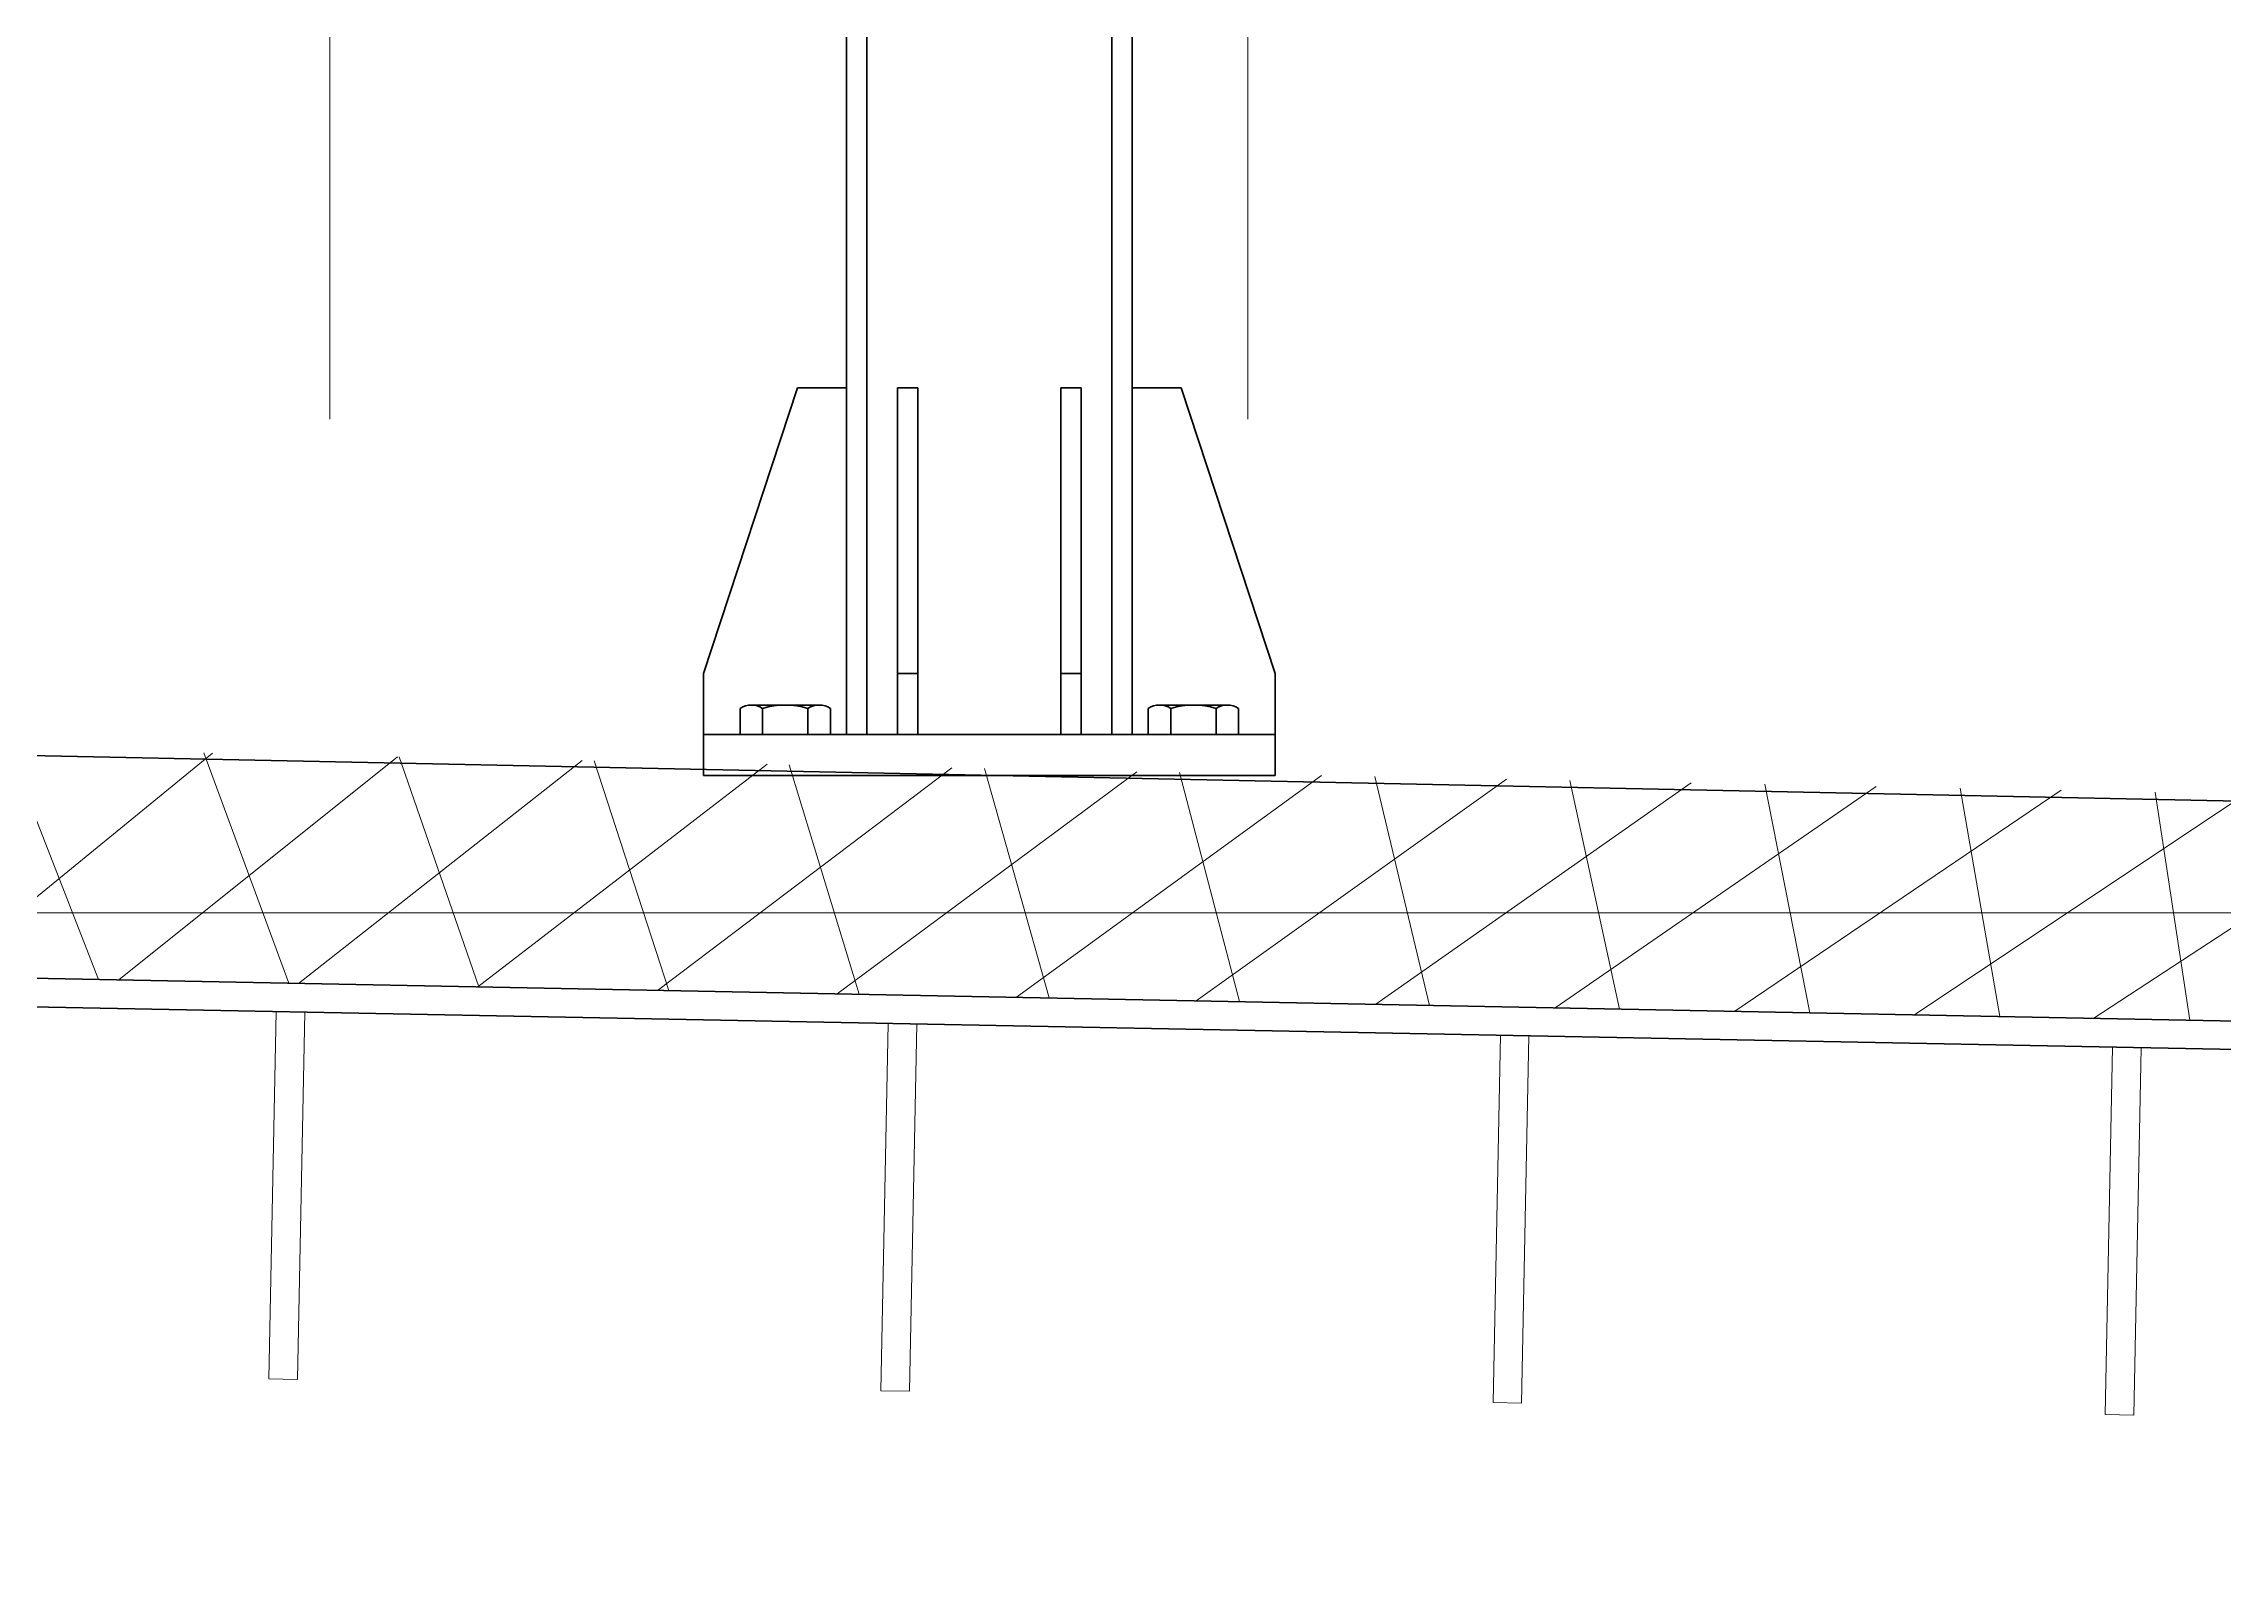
# Model space of a CAD drawing. Header units: millimetres. Extents: x 1864 to 10174863, y -4887456 to 5366151.
# Drawn here: x 9305500 to 9306569, y 337218 to 337970 of the extents above; entities that cross this region are included whole.
import ezdxf

# ---------------------------------------------------------------- set-up
doc = ezdxf.new("R2010")
doc.units = ezdxf.units.MM
for name, color, linetype, lineweight in [('S-BALK', 150, 'Continuous', 40), ('S-BALK-PROR', 133, 'Continuous', 20), ('S-DRGO', 21, 'Continuous', 20), ('S-MOGR', 121, 'Continuous', 40), ('S-SECT-PATT', 105, 'Continuous', 15), ('T-DIMS', 3, 'Continuous', 30)]:
    doc.layers.add(name, color=color, linetype=linetype, lineweight=lineweight)
doc.styles.add('TM', font='mipgost.shx', dxfattribs={"width": 0.9, "oblique": 10})
doc.dimstyles.new('TM', dxfattribs={"dimscale": 0, "dimtxt": 3, "dimasz": 1.25, "dimexe": 0.9, "dimexo": 1, "dimgap": 1, "dimtad": 1, "dimdec": 0, "dimdsep": 46, "dimtxsty": 'TM', "dimblk1": 'OBLIQUE', "dimblk2": 'OBLIQUE', "dimsah": 1, "dimcen": 3, "dimdle": 0.9, "dimclrt": 7, "dimadec": 0, "dimazin": 0, "dimtfac": 1, "dimtdec": 0, "dimtmove": 1, "dimatfit": 2, "dimldrblk": 'NONE', "dimfxl": 1, "dimtfill": 1, "dimtolj": 1, "dimlwd": 15, "dimlwe": 15, "dimarcsym": 0})

# ---------------------------------------------------------------- blocks, each defined once
blk = doc.blocks.new('_OBLIQUE')
at = {"color": 0, "linetype": 'ByBlock', "lineweight": -2}
blk.add_line((0.5000000000000001, 0.4999999999999999), (-0.5000000000000001, -0.4999999999999999), dxfattribs=at)
blk = doc.blocks.new('*D674')
at = {"layer": 'Defpoints', "color": 0, "transparency": 16777216}
for p in [(9307200.047488198, 342205.8760266896), (9307200.047488198, 337585.7049742337), (9293440.047488198, 337495.7049742337)]:
    blk.add_point(p, dxfattribs=at)
at = {"layer": 'T-DIMS', "color": 0, "lineweight": 15, "transparency": 16777216}
for p, q in [((9293440.047488198, 337695.7049742337), (9293440.047488198, 342385.8760266896)), ((9307200.047488198, 337785.7049742337), (9307200.047488198, 342385.8760266896))]:
    blk.add_line(p, q, dxfattribs=at)
at = {"layer": 'T-DIMS', "color": 0, "linetype": 'Continuous', "lineweight": 15, "transparency": 16777216}
blk.add_line((9293260.047488198, 342205.8760266896), (9307380.047488198, 342205.8760266896), dxfattribs=at)
at = {"layer": 'T-DIMS', "color": 0, "lineweight": 15, "transparency": 16777216, "xscale": 250, "yscale": 250, "zscale": 250, "rotation": 180}
blk.add_blockref('_OBLIQUE', (9293440.047488198, 342205.8760266896), dxfattribs=at)
at = {"layer": 'T-DIMS', "color": 0, "lineweight": 15, "transparency": 16777216, "xscale": 250, "yscale": 250, "zscale": 250}
blk.add_blockref('_OBLIQUE', (9307200.047488198, 342205.8760266896), dxfattribs=at)
at = {"layer": 'T-DIMS', "color": 7, "transparency": 16777216, "insert": (9300320.047488198, 342705.8760266896), "char_height": 600, "attachment_point": 5, "style": 'TM', "bg_fill": 3, "box_fill_scale": 1.1, "bg_fill_color": 256, "bg_fill_true_color": 13158600, "bg_fill_transparency": 0}
blk.add_mtext('\\A1;13760', dxfattribs=at)
blk = doc.blocks.new('_None')
blk = doc.blocks.new('*D1026')
at = {"layer": 'Defpoints', "color": 0, "transparency": 16777216}
for p in [(9305640.047488198, 339671.7367068525), (9294140.047488198, 337945.7349712249), (9305640.047488198, 337585.7049742337)]:
    blk.add_point(p, dxfattribs=at)
at = {"layer": 'T-DIMS', "color": 0, "lineweight": 15, "transparency": 16777216}
for p, q in [((9294140.047488198, 338145.7349712249), (9294140.047488198, 339851.7367068525)), ((9305640.047488198, 337785.7049742337), (9305640.047488198, 339851.7367068525))]:
    blk.add_line(p, q, dxfattribs=at)
at = {"layer": 'T-DIMS', "color": 0, "linetype": 'Continuous', "lineweight": 15, "transparency": 16777216}
blk.add_line((9293960.047488198, 339671.7367068525), (9305820.047488198, 339671.7367068525), dxfattribs=at)
at = {"layer": 'T-DIMS', "color": 0, "lineweight": 15, "transparency": 16777216, "xscale": 250, "yscale": 250, "zscale": 250, "rotation": 180}
blk.add_blockref('_OBLIQUE', (9294140.047488198, 339671.7367068525), dxfattribs=at)
at = {"layer": 'T-DIMS', "color": 0, "lineweight": 15, "transparency": 16777216, "xscale": 250, "yscale": 250, "zscale": 250}
blk.add_blockref('_OBLIQUE', (9305640.047488198, 339671.7367068525), dxfattribs=at)
at = {"layer": 'T-DIMS', "color": 7, "transparency": 16777216, "insert": (9299890.047488198, 340171.7367068525), "char_height": 600, "attachment_point": 5, "style": 'TM', "bg_fill": 3, "box_fill_scale": 1.1, "bg_fill_color": 256, "bg_fill_true_color": 13158600, "bg_fill_transparency": 0}
blk.add_mtext('\\A1;11500', dxfattribs=at)
blk = doc.blocks.new('*D1027')
at = {"layer": 'Defpoints', "color": 0, "transparency": 16777216}
for p in [(9306090.047488198, 339671.7367068525), (9305640.047488198, 337585.7049742337), (9306090.047488198, 337585.7049742337)]:
    blk.add_point(p, dxfattribs=at)
at = {"layer": 'T-DIMS', "color": 0, "linetype": 'Continuous', "lineweight": 15, "transparency": 16777216}
for p, q in [((9305312.656214222, 340839.1952887173), (9303880.760025797, 340839.1952887173)), ((9305865.047488198, 339671.7367068525), (9305312.656214222, 340839.1952887173)), ((9305460.047488198, 339671.7367068525), (9306270.047488198, 339671.7367068525))]:
    blk.add_line(p, q, dxfattribs=at)
at = {"layer": 'T-DIMS', "color": 0, "lineweight": 15, "transparency": 16777216}
for p, q in [((9305640.047488198, 337785.7049742337), (9305640.047488198, 339851.7367068525)), ((9306090.047488198, 337785.7049742337), (9306090.047488198, 339851.7367068525))]:
    blk.add_line(p, q, dxfattribs=at)
at = {"layer": 'T-DIMS', "color": 0, "lineweight": 15, "transparency": 16777216, "xscale": 250, "yscale": 250, "zscale": 250, "rotation": 180}
blk.add_blockref('_OBLIQUE', (9305640.047488198, 339671.7367068525), dxfattribs=at)
at = {"layer": 'T-DIMS', "color": 0, "lineweight": 15, "transparency": 16777216, "xscale": 250, "yscale": 250, "zscale": 250}
blk.add_blockref('_OBLIQUE', (9306090.047488198, 339671.7367068525), dxfattribs=at)
at = {"layer": 'T-DIMS', "color": 7, "transparency": 16777216, "insert": (9304596.708120009, 341339.1952887173), "char_height": 600, "attachment_point": 5, "style": 'TM', "bg_fill": 3, "box_fill_scale": 1.1, "bg_fill_color": 256, "bg_fill_true_color": 13158600, "bg_fill_transparency": 0}
blk.add_mtext('\\A1;450', dxfattribs=at)
blk = doc.blocks.new('*D1028')
at = {"layer": 'Defpoints', "color": 0, "transparency": 16777216}
for p in [(9306840.047488198, 339671.7367068525), (9306090.047488198, 337585.7049742337), (9306840.047488198, 337585.7049742337)]:
    blk.add_point(p, dxfattribs=at)
at = {"layer": 'T-DIMS', "color": 0, "linetype": 'Continuous', "lineweight": 15, "transparency": 16777216}
for p, q in [((9306465.047488198, 339671.7367068525), (9307881.738527283, 341077.9899638887)), ((9307881.738527283, 341077.9899638887), (9309313.634715708, 341077.9899638887)), ((9305910.047488198, 339671.7367068525), (9307020.047488198, 339671.7367068525))]:
    blk.add_line(p, q, dxfattribs=at)
at = {"layer": 'T-DIMS', "color": 0, "lineweight": 15, "transparency": 16777216}
for p, q in [((9306090.047488198, 337785.7049742337), (9306090.047488198, 339851.7367068525)), ((9306840.047488198, 337785.7049742337), (9306840.047488198, 339851.7367068525))]:
    blk.add_line(p, q, dxfattribs=at)
at = {"layer": 'T-DIMS', "color": 0, "lineweight": 15, "transparency": 16777216, "xscale": 250, "yscale": 250, "zscale": 250, "rotation": 180}
blk.add_blockref('_OBLIQUE', (9306090.047488198, 339671.7367068525), dxfattribs=at)
at = {"layer": 'T-DIMS', "color": 0, "lineweight": 15, "transparency": 16777216, "xscale": 250, "yscale": 250, "zscale": 250}
blk.add_blockref('_OBLIQUE', (9306840.047488198, 339671.7367068525), dxfattribs=at)
at = {"layer": 'T-DIMS', "color": 7, "transparency": 16777216, "insert": (9308597.686621496, 341577.9899638887), "char_height": 600, "attachment_point": 5, "style": 'TM', "bg_fill": 3, "box_fill_scale": 1.1, "bg_fill_color": 256, "bg_fill_true_color": 13158600, "bg_fill_transparency": 0}
blk.add_mtext('\\A1;750', dxfattribs=at)
blk = doc.blocks.new('*D677')
at = {"layer": 'Defpoints', "color": 0, "transparency": 16777216}
for p in [(9307200.047488198, 344571.447240233), (9307200.047488198, 338089.2661328312), (9279080.047488198, 337835.7049742337)]:
    blk.add_point(p, dxfattribs=at)
at = {"layer": 'T-DIMS', "color": 0, "lineweight": 15, "transparency": 16777216}
for p, q in [((9279080.047488198, 338035.7049742337), (9279080.047488198, 344751.447240233)), ((9307200.047488198, 338289.2661328312), (9307200.047488198, 344751.447240233))]:
    blk.add_line(p, q, dxfattribs=at)
at = {"layer": 'T-DIMS', "color": 0, "linetype": 'Continuous', "lineweight": 15, "transparency": 16777216}
blk.add_line((9278900.047488198, 344571.447240233), (9307380.047488198, 344571.447240233), dxfattribs=at)
at = {"layer": 'T-DIMS', "color": 0, "lineweight": 15, "transparency": 16777216, "xscale": 250, "yscale": 250, "zscale": 250, "rotation": 180}
blk.add_blockref('_OBLIQUE', (9279080.047488198, 344571.447240233), dxfattribs=at)
at = {"layer": 'T-DIMS', "color": 0, "lineweight": 15, "transparency": 16777216, "xscale": 250, "yscale": 250, "zscale": 250}
blk.add_blockref('_OBLIQUE', (9307200.047488198, 344571.447240233), dxfattribs=at)
at = {"layer": 'T-DIMS', "color": 7, "transparency": 16777216, "insert": (9293140.047488198, 345071.447240233), "char_height": 600, "attachment_point": 5, "style": 'TM', "bg_fill": 3, "box_fill_scale": 1.1, "bg_fill_color": 256, "bg_fill_true_color": 13158600, "bg_fill_transparency": 0}
blk.add_mtext('\\A1;28120', dxfattribs=at)
blk = doc.blocks.new('1253')
at = {"layer": 'S-MOGR', "ltscale": 10}
for p, q in [((-70, 1100), (-70, 20)), ((-60, 20), (-60, 1100)), ((60, 20), (60, 454)), ((70, 454), (70, 190)), ((-94.00000000005821, 190), (-140.0000000000582, 50)), ((-70, 190), (-94.00000000005821, 190)), ((-70, 20), (-70, 190)), ((-45, 50), (-45, 190)), ((-45, 190), (-35, 190)), ((-35, 190), (-35, 20)), ((35, 50), (35, 190)), ((35, 190), (45, 190)), ((45, 190), (45, 20)), ((70, 190), (94.00000000005821, 190)), ((70, 20), (70, 190)), ((94.00000000005821, 190), (140.0000000000582, 50)), ((-140.0000000000582, 50), (-140.0000000000582, 20)), ((-35, 50), (-45, 50)), ((-45, 20), (-45, 50)), ((-45, 50), (-35, 50)), ((45, 50), (35, 50)), ((35, 20), (35, 50)), ((35, 50), (45, 50)), ((140.0000000000582, 50), (140.0000000000582, 20)), ((140.0000000000582, 20), (-140.0000000000582, 20)), ((-140.0000000000582, 20), (-140.0000000000582, 0)), ((-140.0000000000655, 20), (-80, 20)), ((-35, 20), (-45, 20)), ((45, 20), (35, 20)), ((140.0000000000582, 0), (140.0000000000582, 20)), ((140.0000000000582, 0), (-140.0000000000582, 0))]:
    blk.add_line(p, q, dxfattribs=at)
at = {"layer": 'S-MOGR'}
for p, q in [((-122.1702501042164, 20), (-122.1702501042164, 32.83693213190418)), ((-83.37231194175547, 34.47200032917317), (-116.6276880581281, 34.47200032917317)), ((-111.0851240921183, 20), (-111.0851240921183, 32.83693213190418)), ((-88.91487590788165, 20), (-88.91487590788165, 32.83693213190418)), ((-77.8297498957836, 20), (-77.8297498957836, 32.83693213190418)), ((77.8297498957836, 20), (77.8297498957836, 32.83693213190418)), ((83.37231194175547, 34.47200032917317), (116.6276880581281, 34.47200032917317)), ((88.91487590788165, 20), (88.91487590788165, 32.83693213190418)), ((111.0851240921183, 20), (111.0851240921183, 32.83693213190418)), ((122.1702501042164, 20), (122.1702501042164, 32.83693213190418)), ((-117.5200003984501, 20), (-122.1702501042164, 20)), ((-77.8297498957836, 20), (-122.1702501042164, 20)), ((-82.47999960154993, 20), (-77.8297498957836, 20)), ((82.47999960154993, 20), (77.8297498957836, 20)), ((77.8297498957836, 20), (122.1702501042164, 20)), ((117.5200003984501, 20), (122.1702501042164, 20))]:
    blk.add_line(p, q, dxfattribs=at)
for centre, radius, start, end in [((-116.6276880581281, 24.25917833682615), 10.21282199228068, 57.13277999905879, 122.8672200009412), ((-99.99999999994179, -3.928000544197857), 38.40000087337057, 73.22134999924093, 106.7786500007591), ((-83.37231194175547, 24.25917833682615), 10.21282199228068, 57.13277999905879, 122.8672200009412), ((83.37231194175547, 24.25917833682615), 10.21282199228068, 57.13277999940894, 122.8672200005911), ((99.99999999994179, -3.928000544197857), 38.40000087337057, 73.22134999924093, 106.7786500007591), ((116.6276880581281, 24.25917833682615), 10.21282199228068, 57.13277999940894, 122.8672200005911)]:
    blk.add_arc(centre, radius, start, end, dxfattribs=at)
blk = doc.blocks.new('brb')
at = {"layer": 'S-SECT-PATT'}
h = blk.add_hatch(dxfattribs=at)
h.set_pattern_fill('NEMETALL', color=256, scale=500)
h.set_pattern_definition([(45, (1423168341.945273, 502460449.7215794), (-44.19417382415921, 44.19417382415922), []), (135, (1423168341.945273, 502460449.7215794), (-44.19417382415922, -44.19417382415921), [])])
h.paths.add_polyline_path([(1423198739.294033, 502461243.5335919), (1423198739.294033, 502461132.6403077), (1423201982.899339, 502461195.6212856), (1423201983.979123, 502461197.7215813), (1423202263.979123, 502461197.7215813), (1423202263.979123, 502461314.39671)])
at = {"layer": 'S-BALK'}
for p, q in [((1423198739.294033, 502461132.6403078), (1423201982.899339, 502461195.6212856)), ((1423198739.294033, 502461118.6374949), (1423201983.179283, 502461181.6240847))]:
    blk.add_line(p, q, dxfattribs=at)
at = {"layer": 'S-BALK-PROR'}
for points in [[(1423200315.094026, 502460969.1968592), (1423200329.091227, 502460969.4768032), (1423200325.491947, 502461149.440814), (1423200311.494746, 502461149.16087)], [(1423199715.207202, 502460957.5488438), (1423199729.204403, 502460957.8287879), (1423199725.605123, 502461137.7927986), (1423199711.607922, 502461137.5128546)], [(1423200015.150614, 502460963.3728516), (1423200029.147815, 502460963.6527956), (1423200025.548535, 502461143.6168063), (1423200011.551334, 502461143.3368623)], [(1423199415.26379, 502460951.7248361), (1423199429.260991, 502460952.0047802), (1423199425.661711, 502461131.9687909), (1423199411.66451, 502461131.6888469)]]:
    blk.add_lwpolyline(points, close=True, dxfattribs=at)
at = {"layer": 'S-DRGO', "lineweight": 70}
blk.add_line((1423212499.294033, 502461524.0567344), (1423198749.157384, 502461239.8057702), dxfattribs=at)
at = {"layer": 'T-DIMS'}
blk.add_blockref('1253', (1423199976.039654, 502461265.096861), dxfattribs=at)
blk = doc.blocks.new('*D681')
at = {"layer": 'Defpoints', "color": 0, "transparency": 16777216}
for p in [(9303675.362398628, 337543.6878793241), (9308936.421778224, 337543.6878793241), (9303675.362398628, 334347.6878793241)]:
    blk.add_point(p, dxfattribs=at)
at = {"layer": 'T-DIMS', "color": 0, "linetype": 'Continuous', "lineweight": 15, "transparency": 16777216}
blk.add_line((9308936.421778224, 334167.6878793241), (9308936.421778224, 337723.6878793241), dxfattribs=at)
at = {"layer": 'T-DIMS', "color": 0, "lineweight": 15, "transparency": 16777216}
for p, q in [((9303875.362398628, 337543.6878793241), (9309116.421778224, 337543.6878793241)), ((9303875.362398628, 334347.6878793241), (9309116.421778224, 334347.6878793241))]:
    blk.add_line(p, q, dxfattribs=at)
at = {"layer": 'T-DIMS', "color": 0, "lineweight": 15, "transparency": 16777216, "xscale": 250, "yscale": 250, "zscale": 250}
for p, rotation in [((9308936.421778224, 337543.6878793241), 90), ((9308936.421778224, 334347.6878793241), 270)]:
    blk.add_blockref('_OBLIQUE', p, dxfattribs=dict(at, rotation=rotation))
at = {"layer": 'T-DIMS', "color": 7, "transparency": 16777216, "insert": (9308436.421778223, 335945.6878793214), "char_height": 600, "attachment_point": 5, "rotation": 90, "style": 'TM', "bg_fill": 3, "box_fill_scale": 1.1, "bg_fill_color": 256, "bg_fill_true_color": 13158600, "bg_fill_transparency": 0}
blk.add_mtext('\\A1;3200', dxfattribs=at)

msp = doc.modelspace()

# ---------------------------------------------------------------- dimensions: what is measured, and where the dimension line sits
at = {"layer": 'T-DIMS'}
dim = msp.add_linear_dim(base=(9307200.047488198, 342205.8760266896), p1=(9293440.047488198, 337495.7049742337), p2=(9307200.047488198, 337585.7049742337), dimstyle='TM', override={"dimscale": 0, "dimtix": 0, "dimtofl": 1, "dimtmove": 1, "dimatfit": 2}, dxfattribs=at)
dim.commit()
dim.dimension.update_dxf_attribs({"geometry": '*D674', "text_midpoint": (9300320.047488198, 342705.8760266896)})

# ---------------------------------------------------------------- next in the draw order: dimensions: what is measured, and where the dimension line sits
dim = msp.add_linear_dim(base=(9305640.047488198, 339671.7367068525), p1=(9294140.047488198, 337945.7349712249), p2=(9305640.047488198, 337585.7049742337), dimstyle='TM', override={"dimscale": 0, "dimtix": 0, "dimtofl": 1, "dimtmove": 1, "dimatfit": 2}, dxfattribs=at)
dim.commit()
dim.dimension.update_dxf_attribs({"geometry": '*D1026', "text_midpoint": (9299890.047488198, 340171.7367068525)})

# ---------------------------------------------------------------- next in the draw order: dimensions: what is measured, and where the dimension line sits
dim = msp.add_linear_dim(base=(9306090.047488198, 339671.7367068525), p1=(9305640.047488198, 337585.7049742337), p2=(9306090.047488198, 337585.7049742337), dimstyle='TM', override={"dimscale": 0, "dimtix": 0, "dimtofl": 1, "dimtmove": 1, "dimatfit": 2}, dxfattribs=at)
dim.commit()
dim.dimension.update_dxf_attribs({"geometry": '*D1027', "text_midpoint": (9305112.656214222, 340839.1952887173), "dimtype": 160})

# ---------------------------------------------------------------- next in the draw order: dimensions: what is measured, and where the dimension line sits
dim = msp.add_linear_dim(base=(9306840.047488198, 339671.7367068525), p1=(9306090.047488198, 337585.7049742337), p2=(9306840.047488198, 337585.7049742337), dimstyle='TM', override={"dimscale": 0, "dimtix": 0, "dimtofl": 1, "dimtmove": 1, "dimatfit": 2}, dxfattribs=at)
dim.commit()
dim.dimension.update_dxf_attribs({"geometry": '*D1028', "text_midpoint": (9308081.738527283, 341077.9899638887), "dimtype": 160})

# ---------------------------------------------------------------- next in the draw order: dimensions: what is measured, and where the dimension line sits
dim = msp.add_linear_dim(base=(9307200.047488198, 344571.447240233), p1=(9279080.047488198, 337835.7049742337), p2=(9307200.047488198, 338089.2661328312), dimstyle='TM', override={"dimscale": 0, "dimtix": 0, "dimtofl": 1, "dimtmove": 1, "dimatfit": 2}, dxfattribs=at)
dim.commit()
dim.dimension.update_dxf_attribs({"geometry": '*D677', "text_midpoint": (9293140.047488198, 345071.447240233)})

# ---------------------------------------------------------------- next in the draw order: block references
at = {"layer": 'T-DIMS', "xscale": -1}
msp.add_blockref('brb', (1432505939.341522, -502123654.033702), dxfattribs=at)

# ---------------------------------------------------------------- next in the draw order: dimensions: what is measured, and where the dimension line sits
at = {"layer": 'T-DIMS'}
dim = msp.add_linear_dim(base=(9308936.421778224, 337543.6878793241), p1=(9303675.362398624, 334347.687879324), p2=(9303675.362398624, 337543.687879324), angle=90, text='3200', dimstyle='TM', override={"dimscale": 0, "dimtix": 0, "dimtofl": 1, "dimtmove": 1, "dimatfit": 2}, dxfattribs=at)
dim.commit()
dim.dimension.update_dxf_attribs({"geometry": '*D681', "text_midpoint": (9308436.421778223, 335945.6878793214)})

doc.saveas('drawing.dxf')
